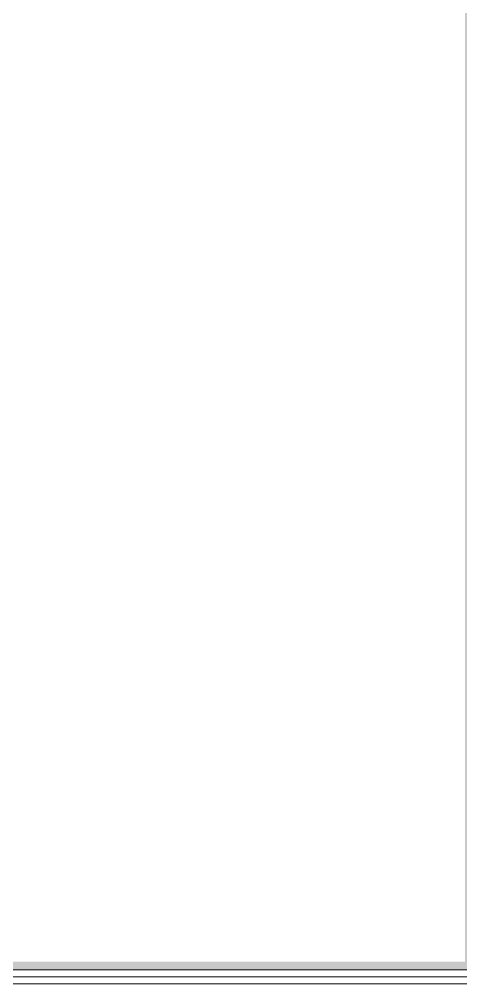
# Model space of a CAD drawing. Header units: inches. Extents: x -68096 to 69834, y -16833 to 17650.
# Drawn here: x 887.5 to 921.9, y -219.8 to -144.6 of the extents above; entities that cross this region are included whole.
import ezdxf

# ---------------------------------------------------------------- set-up
doc = ezdxf.new("R2010")
doc.units = ezdxf.units.IN
doc.header["$MEASUREMENT"] = 0
doc.layers.add('WIN', color=1, linetype='Continuous')

msp = doc.modelspace()

# ---------------------------------------------------------------- hatches: boundary and pattern name
at = {"layer": 'WIN', "linetype": 'Continuous', "lineweight": 0, "true_color": 0x636466}
h = msp.add_hatch(color=251, dxfattribs=at)
h.paths.add_polyline_path([(753.52048, -70.50007), (753.52048, -218.69748), (963.30992, -218.69748), (963.30992, -70.50007)])
h.paths.add_polyline_path([(922.89008, -71.12555), (922.89008, -218.04241), (962.68444, -218.04241), (962.68444, -71.12555)], flags=16)
h.paths.add_polyline_path([(922.26459, -218.04241), (754.14633, -218.04241), (754.14633, -71.12555), (922.26459, -71.12555)], flags=16)
h = msp.add_hatch(color=251, dxfattribs=at)
h.paths.add_polyline_path([(753.52048, -70.50007), (753.52048, -218.69748), (963.30992, -218.69748), (963.30992, -70.50007)])
h.paths.add_polyline_path([(922.89008, -71.12555), (922.89008, -218.04241), (962.68444, -218.04241), (962.68444, -71.12555)], flags=16)
h.paths.add_polyline_path([(922.26459, -218.04241), (754.14633, -218.04241), (754.14633, -71.12555), (922.26459, -71.12555)], flags=16)

# ---------------------------------------------------------------- linework, layer by layer
at = {"layer": 'WIN', "color": 7, "linetype": 'Continuous', "lineweight": 0}
for points in [[(752.44464, -219.77332), (964.38576, -219.77332), (964.38576, -69.42422), (752.44464, -69.42422)], [(752.44464, -219.77332), (964.38576, -219.77332), (964.38576, -69.42422), (752.44464, -69.42422)], [(752.98256, -219.2354), (963.84784, -219.2354), (963.84784, -69.96215), (752.98256, -69.96215)], [(752.98256, -219.2354), (963.84784, -219.2354), (963.84784, -69.96215), (752.98256, -69.96215)], [(753.52048, -218.69748), (963.30992, -218.69748), (963.30992, -70.50007), (753.52048, -70.50007)], [(753.52048, -218.69748), (963.30992, -218.69748), (963.30992, -70.50007), (753.52048, -70.50007)]]:
    msp.add_lwpolyline(points, close=True, dxfattribs=at)

doc.saveas('drawing.dxf')
